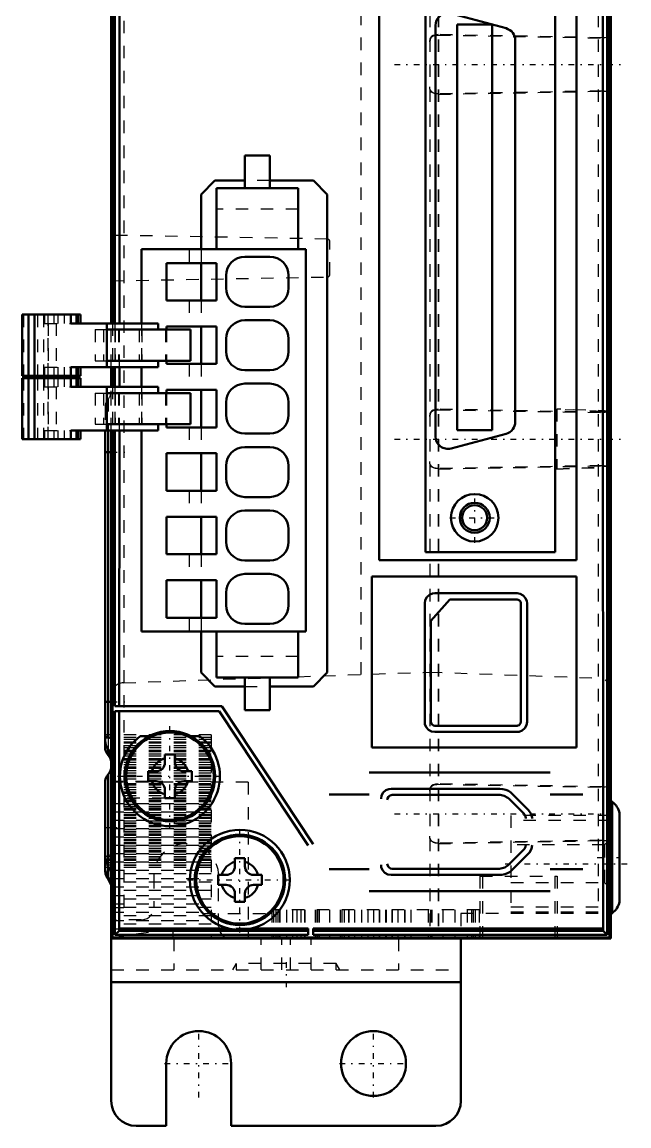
# Model space of a CAD drawing. Header units: millimetres. Extents: x 0 to 218, y 0 to 349.
# Drawn here: x 0 to 48.6, y 169.1 to 257.5 of the extents above; entities that cross this region are included whole.
import ezdxf

# ---------------------------------------------------------------- set-up
doc = ezdxf.new("R2010")
doc.units = ezdxf.units.MM
doc.linetypes.add('Center', pattern=[1.5, 0.45, -0.5, 0.05, -0.5])
doc.linetypes.add('Dashed', pattern=[2, 1, -1])
for name, color, linetype, lineweight in [('AM_4', 7, 'Continuous', 50), ('AM_6', 2, 'Continuous', 35), ('AM_7', 7, 'Center', 25), ('AM_9', 6, 'Dashed', 25)]:
    doc.layers.add(name, color=color, linetype=linetype, lineweight=lineweight)

# ---------------------------------------------------------------- blocks, each defined once
blk = doc.blocks.new('3_MADLN05SF_0_in_MADLN05SF_1100')
at = {"layer": 'AM_4'}
for p, q in [((7.141, 347.115), (7.141, 233.385)), ((7.237, 334.019), (7.237, 233.385)), ((7.437, 333.819), (7.437, 233.385)), ((46.845, 333.819), (46.845, 184.411)), ((47.045, 334.019), (47.045, 184.211)), ((47.141, 184.115), (47.141, 334.115)), ((7.792, 282.328), (7.792, 235.701)), ((46.491, 282.328), (46.491, 235.701)), ((28.601, 214.415), (28.601, 267.915)), ((32.291, 267.845), (32.291, 215.065)), ((42.691, 215.065), (42.691, 267.845)), ((44.401, 267.915), (44.401, 214.415)), ((38.75, 257.011), (34.35, 258.19)), ((34.841, 224.825), (34.841, 257.305)), ((34.841, 257.305), (37.641, 257.305)), ((37.641, 257.305), (37.641, 224.825)), ((33.091, 257.224), (33.091, 224.331)), ((39.491, 225.51), (39.491, 256.045)), ((17.836, 246.815), (17.836, 244.215)), ((19.836, 246.815), (17.836, 246.815)), ((19.836, 246.815), (19.836, 244.215)), ((15.441, 244.815), (14.341, 243.715)), ((17.836, 244.815), (15.441, 244.815)), ((22.111, 244.215), (15.561, 244.215)), ((15.561, 244.215), (15.561, 239.315)), ((23.341, 244.815), (19.836, 244.815)), ((22.111, 244.215), (22.111, 239.315)), ((24.441, 243.715), (23.341, 244.815)), ((14.341, 243.715), (14.341, 239.315)), ((24.441, 205.415), (24.441, 243.715)), ((9.561, 239.315), (9.561, 233.385)), ((22.711, 239.315), (9.561, 239.315)), ((19.836, 238.715), (17.836, 238.715)), ((22.711, 208.715), (22.711, 239.315)), ((11.561, 238.215), (11.561, 235.215)), ((15.561, 238.215), (11.561, 238.215)), ((14.341, 238.215), (14.341, 235.215)), ((15.561, 235.215), (15.561, 238.215)), ((16.336, 237.215), (16.336, 236.215)), ((21.336, 236.215), (21.336, 237.215)), ((7.791, 233.385), (7.792, 235.701)), ((11.561, 235.215), (15.561, 235.215)), ((46.491, 235.701), (46.516, 184.927)), ((17.836, 234.715), (19.836, 234.715)), ((0, 234.085), (0, 229.185)), ((0, 234.085), (4.665, 234.085)), ((0.017, 234.085), (0.017, 229.185)), ((0.506, 234.085), (0.506, 229.185)), ((0.994, 234.085), (0.994, 229.185)), ((3.908, 234.085), (3.908, 233.385)), ((3.908, 233.385), (10.884, 233.385)), ((4.358, 234.085), (4.358, 233.385)), ((4.458, 234.085), (4.458, 233.385)), ((4.665, 233.385), (4.665, 234.085)), ((6.799, 233.385), (6.799, 229.885)), ((10.884, 233.385), (10.884, 232.885)), ((19.836, 233.635), (17.836, 233.635)), ((6.799, 232.885), (13.496, 232.885)), ((11.561, 233.135), (11.561, 232.885)), ((15.561, 233.135), (11.561, 233.135)), ((13.496, 232.885), (13.496, 230.385)), ((13.496, 232.885), (13.496, 230.385)), ((14.341, 233.135), (14.341, 230.135)), ((15.561, 230.135), (15.561, 233.135)), ((16.336, 232.135), (16.336, 231.135)), ((21.336, 231.135), (21.336, 232.135)), ((3.908, 229.885), (10.884, 229.885)), ((3.908, 229.885), (3.908, 229.185)), ((4.358, 229.885), (4.358, 229.185)), ((4.458, 229.885), (4.458, 229.185)), ((4.665, 229.185), (4.665, 229.885)), ((6.799, 230.385), (13.496, 230.385)), ((7.141, 228.305), (7.141, 229.885)), ((7.237, 229.885), (7.237, 228.305)), ((7.437, 229.885), (7.437, 228.305)), ((7.79, 228.305), (7.79, 229.885)), ((9.561, 229.885), (9.561, 228.305)), ((10.884, 230.385), (10.884, 229.885)), ((11.561, 230.385), (11.561, 230.135)), ((11.561, 230.135), (15.561, 230.135)), ((0, 229.185), (4.665, 229.185)), ((0, 229.005), (0, 224.105)), ((0, 229.005), (4.665, 229.005)), ((0.017, 229.005), (0.017, 224.105)), ((0.506, 229.005), (0.506, 224.105)), ((0.994, 229.005), (0.994, 224.105)), ((3.908, 229.005), (3.908, 228.305)), ((4.358, 229.005), (4.358, 228.305)), ((4.458, 229.005), (4.458, 228.305)), ((4.665, 228.305), (4.665, 229.005)), ((17.836, 229.635), (19.836, 229.635)), ((3.908, 228.305), (10.884, 228.305)), ((6.799, 228.305), (6.799, 224.805)), ((10.884, 228.305), (10.884, 227.805)), ((19.836, 228.555), (17.836, 228.555)), ((6.799, 227.805), (13.496, 227.805)), ((11.561, 228.055), (11.561, 227.805)), ((15.561, 228.055), (11.561, 228.055)), ((13.496, 227.805), (13.496, 225.305)), ((13.496, 227.805), (13.496, 225.305)), ((14.341, 228.055), (14.341, 225.055)), ((15.561, 225.055), (15.561, 228.055)), ((16.336, 227.055), (16.336, 226.055)), ((21.336, 226.055), (21.336, 227.055)), ((3.908, 224.805), (10.884, 224.805)), ((3.908, 224.805), (3.908, 224.105)), ((4.358, 224.805), (4.358, 224.105)), ((4.458, 224.805), (4.458, 224.105)), ((4.665, 224.105), (4.665, 224.805)), ((6.641, 199.476), (6.641, 224.805)), ((6.799, 225.305), (13.496, 225.305)), ((6.891, 224.805), (6.891, 200.24)), ((7.141, 224.805), (7.141, 171.115)), ((7.237, 224.805), (7.237, 184.211)), ((7.437, 224.805), (7.437, 202.715)), ((7.778, 202.715), (7.788, 224.805)), ((9.561, 224.805), (9.561, 208.715)), ((10.884, 225.305), (10.884, 224.805)), ((11.561, 225.305), (11.561, 225.055)), ((11.561, 225.055), (15.561, 225.055)), ((17.836, 224.555), (19.836, 224.555)), ((34.35, 223.365), (38.75, 224.544)), ((37.641, 224.825), (34.841, 224.825)), ((0, 224.105), (4.665, 224.105)), ((7.141, 223.065), (6.641, 223.065)), ((11.561, 222.975), (11.561, 219.975)), ((15.561, 222.975), (11.561, 222.975)), ((14.341, 222.975), (14.341, 219.975)), ((15.561, 219.975), (15.561, 222.975)), ((19.836, 223.475), (17.836, 223.475)), ((16.336, 221.975), (16.336, 220.975)), ((21.336, 220.975), (21.336, 221.975)), ((11.561, 219.975), (15.561, 219.975)), ((17.836, 219.475), (19.836, 219.475)), ((19.836, 218.395), (17.836, 218.395)), ((11.561, 217.895), (11.561, 214.895)), ((15.561, 217.895), (11.561, 217.895)), ((14.341, 217.895), (14.341, 214.895)), ((15.561, 214.895), (15.561, 217.895)), ((16.336, 216.895), (16.336, 215.895)), ((21.336, 215.895), (21.336, 216.895)), ((11.561, 214.895), (15.561, 214.895)), ((32.291, 215.065), (42.691, 215.065)), ((17.836, 214.395), (19.836, 214.395)), ((44.401, 214.415), (28.601, 214.415)), ((19.836, 213.315), (17.836, 213.315)), ((28.011, 199.415), (28.011, 213.115)), ((28.011, 213.115), (44.401, 213.115)), ((44.401, 213.115), (44.401, 199.415)), ((11.561, 212.815), (11.561, 209.815)), ((15.561, 212.815), (11.561, 212.815)), ((14.341, 212.815), (14.341, 209.815)), ((15.561, 209.815), (15.561, 212.815)), ((16.336, 211.815), (16.336, 210.815)), ((21.336, 210.815), (21.336, 211.815)), ((32.741, 209.565), (34.241, 211.265)), ((33.041, 211.765), (39.631, 211.765)), ((34.241, 211.265), (39.631, 211.265)), ((32.241, 201.465), (32.241, 210.965)), ((39.931, 210.965), (39.931, 201.465)), ((40.431, 210.965), (40.431, 201.465)), ((11.561, 209.815), (15.561, 209.815)), ((32.741, 201.465), (32.741, 209.565)), ((9.561, 208.715), (22.711, 208.715)), ((14.341, 208.715), (14.341, 205.415)), ((15.561, 208.715), (15.561, 205.015)), ((17.836, 209.315), (19.836, 209.315)), ((22.111, 208.715), (22.111, 205.015)), ((14.341, 205.415), (15.441, 204.315)), ((23.341, 204.315), (24.441, 205.415)), ((15.441, 204.315), (17.836, 204.315)), ((22.111, 205.015), (15.561, 205.015)), ((17.836, 205.015), (17.836, 202.415)), ((19.836, 205.015), (19.836, 202.415)), ((19.836, 204.315), (23.341, 204.315)), ((6.641, 203.065), (7.141, 203.065)), ((7.437, 202.715), (16.001, 202.715)), ((23.301, 191.685), (16.001, 202.715)), ((15.786, 202.315), (7.437, 202.315)), ((7.437, 202.315), (7.437, 184.411)), ((7.766, 184.927), (7.778, 202.315)), ((15.786, 202.315), (22.901, 191.564)), ((19.836, 202.415), (17.836, 202.415)), ((39.631, 201.165), (33.041, 201.165)), ((39.631, 200.665), (33.041, 200.665)), ((6.888, 200.226), (6.641, 200.226)), ((10.17, 200.326), (9.456, 200.326)), ((14.227, 200.326), (13.513, 200.326)), ((6.891, 198.815), (6.891, 199.263)), ((44.401, 199.415), (28.011, 199.415)), ((11.441, 198.865), (11.441, 198.215)), ((11.441, 198.865), (12.241, 198.865)), ((12.241, 198.215), (12.241, 198.865)), ((6.891, 197.265), (6.891, 189.057)), ((10.741, 197.515), (10.091, 197.515)), ((10.091, 196.715), (10.091, 197.515)), ((13.591, 197.515), (12.941, 197.515)), ((13.591, 197.515), (13.591, 196.715)), ((27.791, 197.415), (42.291, 197.415)), ((6.641, 196.603), (6.641, 189.554)), ((10.091, 196.715), (10.741, 196.715)), ((12.941, 196.715), (13.591, 196.715)), ((11.441, 196.015), (11.441, 195.365)), ((12.241, 195.365), (11.441, 195.365)), ((12.241, 195.365), (12.241, 196.015)), ((24.591, 195.665), (27.791, 195.665)), ((29.541, 196.115), (38.261, 196.115)), ((29.641, 195.615), (38.273, 195.615)), ((39.251, 195.705), (40.563, 194.393)), ((42.291, 195.665), (44.891, 195.665)), ((38.98, 195.322), (40.18, 194.122)), ((47.261, 195.07), (47.261, 186.16)), ((47.841, 194.16), (47.841, 187.07)), ((40.18, 191.261), (38.927, 190.008)), ((40.563, 190.936), (39.251, 189.625)), ((17.041, 190.565), (17.041, 189.915)), ((17.041, 190.565), (17.841, 190.565)), ((17.841, 189.915), (17.841, 190.565)), ((16.341, 189.215), (15.691, 189.215)), ((15.691, 188.415), (15.691, 189.215)), ((19.191, 189.215), (18.541, 189.215)), ((19.191, 189.215), (19.191, 188.415)), ((27.791, 189.665), (24.591, 189.665)), ((38.261, 189.215), (29.541, 189.215)), ((38.22, 189.715), (29.641, 189.715)), ((44.891, 189.665), (42.291, 189.665)), ((7.13, 188.35), (7.141, 188.197)), ((15.691, 188.415), (16.341, 188.415)), ((18.541, 188.415), (19.191, 188.415)), ((17.041, 187.715), (17.041, 187.065)), ((17.841, 187.065), (17.841, 187.715)), ((42.291, 187.915), (27.791, 187.915)), ((7.141, 186.615), (7.188, 186.615)), ((7.188, 186.615), (7.188, 184.162)), ((17.841, 187.065), (17.041, 187.065)), ((16.498, 184.927), (7.766, 184.927)), ((22.901, 184.927), (18.385, 184.927)), ((22.901, 184.927), (22.901, 184.411)), ((23.301, 184.411), (23.301, 184.927)), ((46.516, 184.927), (23.301, 184.927)), ((47.141, 184.115), (7.141, 184.115)), ((7.188, 184.162), (7.237, 184.211)), ((35.141, 184.162), (7.188, 184.162)), ((47.045, 184.211), (7.237, 184.211)), ((7.437, 184.411), (7.763, 184.736)), ((22.901, 184.411), (7.437, 184.411)), ((22.901, 184.736), (7.763, 184.736)), ((46.52, 184.736), (23.301, 184.736)), ((46.845, 184.411), (23.301, 184.411)), ((35.141, 184.162), (35.141, 171.115)), ((46.52, 184.736), (46.845, 184.411)), ((47.045, 184.211), (47.141, 184.115)), ((35.141, 180.615), (7.141, 180.615)), ((11.541, 169.115), (11.541, 174.115)), ((16.741, 174.115), (16.741, 169.115)), ((11.541, 169.115), (9.141, 169.115)), ((33.141, 169.115), (16.741, 169.115))]:
    blk.add_line(p, q, dxfattribs=at)
for points in [[(32.241, 210.965), (32.286, 211.229), (32.417, 211.465), (32.617, 211.643), (32.866, 211.745), (33.041, 211.765)], [(39.631, 211.765), (39.896, 211.72), (40.131, 211.589), (40.309, 211.389), (40.412, 211.141), (40.431, 210.965)], [(39.631, 211.265), (39.731, 211.248), (39.819, 211.199), (39.886, 211.124), (39.924, 211.031), (39.931, 210.965)], [(33.041, 200.665), (32.777, 200.71), (32.542, 200.84), (32.363, 201.04), (32.261, 201.289), (32.241, 201.465)], [(33.041, 201.165), (32.942, 201.182), (32.854, 201.23), (32.787, 201.305), (32.749, 201.399), (32.741, 201.465)], [(39.931, 201.465), (39.914, 201.365), (39.865, 201.277), (39.79, 201.21), (39.697, 201.172), (39.631, 201.165)], [(40.431, 201.465), (40.386, 201.2), (40.256, 200.965), (40.055, 200.786), (39.806, 200.684), (39.631, 200.665)], [(6.641, 200.38), (6.662, 200.335), (6.712, 200.3), (6.797, 200.266), (6.891, 200.24)], [(6.891, 199.263), (6.815, 199.373), (6.726, 199.554), (6.668, 199.753), (6.641, 200.02)], [(7.141, 200.108), (7.137, 200.125), (7.105, 200.16), (7.038, 200.195), (6.891, 200.24)], [(6.891, 199.263), (6.978, 199.136), (7.049, 198.995), (7.108, 198.814), (7.138, 198.621), (7.141, 198.537)], [(28.741, 195.315), (28.786, 195.58), (28.917, 195.815), (29.118, 195.993), (29.366, 196.095), (29.541, 196.115)], [(29.241, 195.215), (29.264, 195.347), (29.329, 195.465), (29.429, 195.554), (29.554, 195.605), (29.641, 195.615)], [(38.261, 196.115), (38.493, 196.095), (38.725, 196.036), (38.937, 195.941), (39.135, 195.808), (39.251, 195.705)], [(38.273, 195.615), (38.604, 195.558), (38.897, 195.396), (38.98, 195.322)], [(40.18, 194.122), (40.287, 193.971), (40.338, 193.793), (40.341, 193.733)], [(40.563, 194.393), (40.748, 194.133), (40.835, 193.826), (40.841, 193.721)], [(40.341, 191.65), (40.31, 191.467), (40.221, 191.306), (40.18, 191.261)], [(40.841, 191.608), (40.788, 191.293), (40.633, 191.014), (40.563, 190.936)], [(29.641, 189.715), (29.509, 189.737), (29.392, 189.802), (29.302, 189.902), (29.251, 190.026), (29.241, 190.115)], [(6.641, 189.778), (6.654, 189.602), (6.77, 189.241), (6.805, 189.179), (6.891, 189.057)], [(6.891, 188.872), (6.815, 188.973), (6.673, 189.295), (6.641, 189.554)], [(29.541, 189.215), (29.277, 189.26), (29.042, 189.39), (28.863, 189.59), (28.761, 189.838), (28.741, 190.015)], [(38.927, 190.008), (38.653, 189.813), (38.331, 189.721), (38.22, 189.715)], [(39.251, 189.625), (39.074, 189.475), (38.868, 189.353), (38.651, 189.27), (38.416, 189.223), (38.261, 189.215)], [(7.141, 188.356), (7.091, 188.684), (6.922, 189.018), (6.891, 189.057)], [(6.891, 188.872), (7.063, 188.592), (7.124, 188.383), (7.13, 188.35)], [(7.763, 184.736), (7.763, 184.737), (7.763, 184.74), (7.764, 184.744), (7.764, 184.749), (7.764, 184.756), (7.765, 184.765), (7.765, 184.774), (7.765, 184.785), (7.765, 184.797), (7.765, 184.81), (7.766, 184.824), (7.766, 184.839), (7.766, 184.855), (7.766, 184.871), (7.766, 184.888), (7.766, 184.905), (7.766, 184.922), (7.766, 184.927)], [(46.516, 184.927), (46.516, 184.91), (46.516, 184.893), (46.516, 184.876), (46.516, 184.86), (46.517, 184.844), (46.517, 184.829), (46.517, 184.814), (46.517, 184.801), (46.517, 184.789), (46.518, 184.778), (46.518, 184.768), (46.518, 184.759), (46.518, 184.751), (46.519, 184.745), (46.519, 184.741), (46.519, 184.738), (46.52, 184.736), (46.52, 184.736)]]:
    blk.add_lwpolyline(points, dxfattribs=at)
for centre, radius in [((36.241, 217.815), 1.9), ((36.241, 217.815), 1.2), ((36.241, 217.815), 1), ((11.841, 197.115), 3.62), ((11.841, 197.115), 3.5), ((17.441, 188.815), 4), ((17.441, 188.815), 3.62), ((17.441, 188.815), 3.5), ((28.141, 174.115), 2.6)]:
    blk.add_circle(centre, radius, dxfattribs=at)
for centre, radius, start, end in [((34.091, 257.224), 1, 75, 180), ((38.491, 256.045), 1, 0, 75), ((17.836, 237.215), 1.5, 90, 180), ((19.836, 237.215), 1.5, 0, 90), ((17.836, 236.215), 1.5, 180, 270), ((19.836, 236.215), 1.5, 270, 0), ((17.836, 232.135), 1.5, 90, 180), ((19.836, 232.135), 1.5, 0, 90), ((17.836, 231.135), 1.5, 180, 270), ((19.836, 231.135), 1.5, 270, 0), ((17.836, 227.055), 1.5, 90, 180), ((19.836, 227.055), 1.5, 0, 90), ((17.836, 226.055), 1.5, 180, 270), ((19.836, 226.055), 1.5, 270, 0), ((38.491, 225.51), 1, 285, 0), ((34.091, 224.331), 1, 180, 285), ((17.836, 221.975), 1.5, 90, 180), ((19.836, 221.975), 1.5, 0, 90), ((17.836, 220.975), 1.5, 180, 270), ((19.836, 220.975), 1.5, 270, 0), ((17.836, 216.895), 1.5, 90, 180), ((19.836, 216.895), 1.5, 0, 90), ((17.836, 215.895), 1.5, 180, 270), ((19.836, 215.895), 1.5, 270, 0), ((17.836, 211.815), 1.5, 90, 180), ((19.836, 211.815), 1.5, 0, 90), ((17.836, 210.815), 1.5, 180, 270), ((19.836, 210.815), 1.5, 270, 0), ((11.841, 197.115), 4, 126.60682, 53.39318), ((7.641, 199.476), 1, 180, 221.40962), ((6.141, 198.153), 1, 0, 41.40971), ((11.841, 197.115), 1.5, 105.46601, 164.53399), ((10.741, 198.215), 0.7, 270, 0), ((11.841, 197.115), 1.5, 15.46601, 74.53399), ((12.941, 198.215), 0.7, 180, 270), ((7.641, 196.603), 1, 138.59038, 180), ((6.141, 197.926), 1, 318.59029, 359.91755), ((11.841, 197.115), 1.5, 195.46601, 254.53399), ((10.741, 196.015), 0.7, 0, 90), ((12.941, 196.015), 0.7, 90, 180), ((11.841, 197.115), 1.5, 285.46601, 344.53399), ((47.389, 195.285), 0.25, 188.05319, 239.32695), ((46.371, 193.862), 1.5, 11.42973, 53.5941), ((17.441, 188.815), 1.5, 105.46601, 164.53399), ((17.441, 188.815), 1.5, 15.46601, 74.53399), ((16.341, 189.915), 0.7, 270, 0), ((18.541, 189.915), 0.7, 180, 270), ((17.441, 188.815), 1.5, 195.46601, 254.53399), ((16.341, 187.715), 0.7, 0, 90), ((18.541, 187.715), 0.7, 90, 180), ((17.441, 188.815), 1.5, 285.46601, 344.53399), ((46.371, 187.367), 1.5, 306.4059, 348.57027), ((47.389, 185.945), 0.25, 120.67305, 171.94681), ((14.141, 174.115), 2.6, 0, 180), ((9.141, 171.115), 2, 180, 270), ((33.141, 171.115), 2, 270, 0)]:
    blk.add_arc(centre, radius, start, end, dxfattribs=at)
at = {"layer": 'AM_7'}
for p, q in [((29.816, 254.115), (47.966, 254.115)), ((29.816, 224.115), (47.966, 224.115)), ((6.566, 223.065), (8.216, 223.065)), ((36.241, 215.82), (36.241, 219.81)), ((34.246, 217.815), (38.236, 217.815)), ((6.566, 203.065), (8.216, 203.065)), ((11.841, 192.915), (11.841, 201.315)), ((7.641, 197.115), (16.041, 197.115)), ((29.816, 194.115), (47.966, 194.115)), ((6.566, 193.015), (8.216, 193.015)), ((17.441, 184.615), (17.441, 193.015)), ((38.691, 190.115), (48.591, 190.115)), ((46.056, 190.615), (47.926, 190.615)), ((13.241, 188.815), (21.641, 188.815)), ((21.141, 182.215), (21.141, 180.015)), ((14.141, 171.385), (14.141, 176.845)), ((28.141, 171.385), (28.141, 176.845)), ((11.411, 174.115), (16.871, 174.115)), ((25.411, 174.115), (30.871, 174.115))]:
    blk.add_line(p, q, dxfattribs=at)
at = {"layer": 'AM_9'}
for p, q in [((32.641, 334.115), (32.641, 184.115)), ((33.311, 334.115), (33.311, 184.115)), ((33.341, 334.115), (33.341, 184.115)), ((8.141, 331.615), (8.141, 186.615)), ((46.141, 332.115), (46.141, 186.115)), ((46.472, 326.268), (46.472, 184.115)), ((27.141, 205.263), (27.141, 326.075)), ((46.472, 256.261), (33.311, 256.506)), ((46.472, 256.257), (33.311, 256.5)), ((46.472, 256.254), (33.311, 256.494)), ((33.311, 256.482), (46.472, 256.246)), ((33.311, 256.476), (46.472, 256.242)), ((33.311, 256.47), (46.472, 256.238)), ((32.648, 252.195), (32.641, 252.301)), ((46.472, 251.991), (33.311, 251.759)), ((46.472, 251.987), (33.311, 251.753)), ((46.472, 251.983), (33.311, 251.748)), ((33.311, 251.735), (46.472, 251.975)), ((33.311, 251.729), (46.472, 251.972)), ((33.311, 251.724), (46.472, 251.968)), ((19.836, 244.815), (17.836, 244.815)), ((22.111, 242.536), (15.561, 242.536)), ((24.445, 240.135), (7.141, 240.437)), ((24.641, 237.294), (24.641, 239.935)), ((13.366, 239.315), (13.366, 238.215)), ((14.341, 239.315), (14.341, 238.215)), ((7.141, 236.792), (24.445, 237.094)), ((13.366, 235.215), (13.366, 233.135)), ((14.341, 235.215), (14.341, 233.135)), ((0.118, 234.085), (0.118, 229.185)), ((1.233, 234.085), (1.233, 229.185)), ((1.726, 234.085), (1.726, 229.185)), ((1.807, 234.085), (1.807, 233.385)), ((1.807, 233.385), (3.908, 233.385)), ((2.08, 229.185), (2.08, 234.085)), ((2.08, 233.385), (2.08, 229.885)), ((2.536, 234.085), (2.536, 233.385)), ((2.742, 233.385), (2.742, 229.885)), ((2.865, 234.085), (2.865, 233.385)), ((3.358, 234.085), (3.358, 233.385)), ((4.634, 234.085), (4.634, 233.385)), ((7.141, 229.885), (7.141, 233.385)), ((7.237, 233.385), (7.237, 229.885)), ((7.437, 233.385), (7.437, 229.885)), ((7.79, 229.885), (7.791, 233.385)), ((9.561, 233.385), (9.561, 229.885)), ((5.862, 232.885), (5.862, 230.385)), ((5.862, 232.885), (6.799, 232.885)), ((6.524, 232.885), (6.524, 230.385)), ((7.42, 232.885), (7.42, 230.385)), ((7.464, 232.885), (7.464, 230.385)), ((7.714, 232.885), (7.714, 230.385)), ((9.386, 232.885), (9.386, 230.385)), ((9.584, 232.885), (9.584, 230.385)), ((11.496, 232.885), (11.496, 230.385)), ((11.561, 232.885), (11.561, 230.385)), ((1.807, 229.885), (3.908, 229.885)), ((1.807, 229.885), (1.807, 229.185)), ((2.536, 229.885), (2.536, 229.185)), ((2.865, 229.885), (2.865, 229.185)), ((3.358, 229.885), (3.358, 229.185)), ((4.634, 229.885), (4.634, 229.185)), ((5.862, 230.385), (6.799, 230.385)), ((13.366, 230.135), (13.366, 228.055)), ((14.341, 230.135), (14.341, 228.055)), ((0.118, 229.005), (0.118, 224.105)), ((1.233, 229.005), (1.233, 224.105)), ((1.726, 229.005), (1.726, 224.105)), ((1.807, 229.005), (1.807, 228.305)), ((2.08, 224.105), (2.08, 229.005)), ((2.536, 229.005), (2.536, 228.305)), ((2.865, 229.005), (2.865, 228.305)), ((3.358, 229.005), (3.358, 228.305)), ((4.634, 229.005), (4.634, 228.305)), ((1.807, 228.305), (3.908, 228.305)), ((2.08, 228.305), (2.08, 224.805)), ((2.742, 228.305), (2.742, 224.805)), ((7.141, 224.805), (7.141, 228.305)), ((7.237, 228.305), (7.237, 224.805)), ((7.437, 228.305), (7.437, 224.805)), ((7.788, 224.805), (7.79, 228.305)), ((9.561, 228.305), (9.561, 224.805)), ((5.862, 227.805), (5.862, 225.305)), ((5.862, 227.805), (6.799, 227.805)), ((6.524, 227.805), (6.524, 225.305)), ((6.891, 227.315), (6.891, 224.805)), ((7.42, 227.805), (7.42, 225.305)), ((7.464, 227.805), (7.464, 225.305)), ((7.714, 227.805), (7.714, 225.305)), ((9.386, 227.805), (9.386, 225.305)), ((9.584, 227.805), (9.584, 225.305)), ((11.496, 227.805), (11.496, 225.305)), ((11.561, 227.805), (11.561, 225.305)), ((6.641, 226.653), (6.641, 224.805)), ((46.472, 226.261), (33.311, 226.506)), ((46.472, 226.257), (33.311, 226.5)), ((33.311, 226.476), (46.472, 226.242)), ((33.311, 226.47), (46.472, 226.238)), ((42.821, 226.515), (42.821, 221.714)), ((47.141, 226.365), (42.821, 226.515)), ((46.472, 226.332), (42.821, 226.491)), ((1.807, 224.805), (3.908, 224.805)), ((1.807, 224.805), (1.807, 224.105)), ((2.536, 224.805), (2.536, 224.105)), ((2.865, 224.805), (2.865, 224.105)), ((3.358, 224.805), (3.358, 224.105)), ((4.634, 224.805), (4.634, 224.105)), ((5.862, 225.305), (6.799, 225.305)), ((13.366, 225.055), (13.366, 222.975)), ((14.341, 225.055), (14.341, 222.975)), ((32.648, 222.195), (32.641, 222.301)), ((46.472, 221.991), (33.311, 221.759)), ((46.472, 221.987), (33.311, 221.753)), ((33.311, 221.729), (46.472, 221.972)), ((33.311, 221.724), (46.472, 221.968)), ((42.821, 221.738), (46.472, 221.897)), ((42.821, 221.714), (47.141, 221.865)), ((13.366, 219.975), (13.366, 217.895)), ((14.341, 219.975), (14.341, 217.895)), ((13.366, 214.895), (13.366, 212.815)), ((14.341, 214.895), (14.341, 212.815)), ((13.366, 209.815), (13.366, 208.715)), ((14.341, 209.815), (14.341, 208.715)), ((22.111, 206.693), (15.561, 206.693)), ((8.106, 204.598), (32.641, 205.455)), ((32.641, 205.455), (46.176, 204.982)), ((17.836, 204.315), (19.836, 204.315)), ((15.141, 200.426), (6.641, 200.426)), ((15.141, 200.423), (6.641, 200.423)), ((15.141, 200.226), (6.888, 200.226)), ((6.891, 200.24), (6.891, 199.263)), ((15.141, 200.053), (7.141, 200.053)), ((15.141, 199.856), (7.141, 199.856)), ((15.141, 200.426), (15.141, 184.115)), ((15.141, 199.756), (7.141, 199.756)), ((15.141, 199.753), (7.141, 199.753)), ((15.141, 199.556), (7.141, 199.556)), ((15.141, 199.383), (7.141, 199.383)), ((15.141, 199.186), (7.141, 199.186)), ((15.141, 199.086), (7.141, 199.086)), ((15.141, 199.083), (7.141, 199.083)), ((15.141, 198.886), (7.141, 198.886)), ((15.141, 198.713), (7.141, 198.713)), ((15.141, 198.516), (7.141, 198.516)), ((15.141, 198.416), (7.141, 198.416)), ((15.141, 198.413), (7.141, 198.413)), ((15.141, 198.216), (7.141, 198.216)), ((15.141, 198.043), (7.141, 198.043)), ((15.141, 197.846), (7.141, 197.846)), ((15.141, 197.746), (7.141, 197.746)), ((15.141, 197.743), (7.141, 197.743)), ((15.141, 197.546), (7.141, 197.546)), ((15.141, 197.373), (7.141, 197.373)), ((15.141, 197.176), (7.141, 197.176)), ((15.141, 197.076), (7.141, 197.076)), ((15.141, 197.073), (7.141, 197.073)), ((15.141, 196.876), (7.141, 196.876)), ((10.076, 196.703), (7.141, 196.703)), ((18.111, 196.648), (7.141, 196.648)), ((15.141, 196.506), (7.141, 196.506)), ((15.141, 196.406), (7.141, 196.406)), ((15.141, 196.403), (7.141, 196.403)), ((13.272, 196.703), (10.411, 196.703)), ((15.141, 196.703), (13.606, 196.703)), ((18.111, 196.648), (18.111, 184.115)), ((46.472, 196.261), (33.311, 196.506)), ((46.472, 196.257), (33.311, 196.5)), ((46.472, 196.254), (33.311, 196.494)), ((33.311, 196.482), (46.472, 196.246)), ((33.311, 196.476), (46.472, 196.242)), ((33.311, 196.47), (46.472, 196.238)), ((15.141, 196.206), (7.141, 196.206)), ((15.141, 196.033), (7.141, 196.033)), ((15.141, 195.836), (7.141, 195.836)), ((15.141, 195.736), (7.141, 195.736)), ((15.141, 195.733), (7.141, 195.733)), ((15.141, 195.536), (7.141, 195.536)), ((11.422, 195.363), (7.141, 195.363)), ((15.141, 195.363), (12.26, 195.363)), ((32.641, 195.94), (32.664, 196.12)), ((32.641, 195.928), (32.666, 196.119)), ((32.641, 195.917), (32.669, 196.119)), ((15.141, 195.303), (7.141, 195.303)), ((15.141, 195.166), (7.141, 195.166)), ((15.141, 195.066), (7.141, 195.066)), ((15.141, 195.063), (7.141, 195.063)), ((7.141, 194.929), (15.141, 194.929)), ((15.141, 194.866), (7.141, 194.866)), ((15.141, 194.693), (7.141, 194.693)), ((15.141, 194.634), (7.141, 194.634)), ((15.141, 194.496), (7.141, 194.496)), ((15.141, 194.396), (7.141, 194.396)), ((15.141, 194.393), (7.141, 194.393)), ((7.141, 194.261), (15.141, 194.261)), ((15.141, 194.196), (7.141, 194.196)), ((15.141, 194.023), (7.141, 194.023)), ((15.141, 193.966), (7.141, 193.966)), ((15.141, 193.826), (7.141, 193.826)), ((15.141, 193.726), (7.141, 193.726)), ((15.141, 193.723), (7.141, 193.723)), ((7.141, 193.593), (15.141, 193.593)), ((47.141, 193.98), (39.141, 193.98)), ((39.141, 193.98), (39.141, 186.25)), ((15.141, 193.526), (7.141, 193.526)), ((15.141, 193.353), (7.141, 193.353)), ((15.141, 193.298), (7.141, 193.298)), ((15.141, 193.156), (7.141, 193.156)), ((15.141, 193.056), (7.141, 193.056)), ((15.141, 193.053), (7.141, 193.053)), ((7.141, 192.925), (15.141, 192.925)), ((15.141, 192.856), (7.141, 192.856)), ((47.141, 193.565), (39.141, 193.565)), ((15.141, 192.683), (7.141, 192.683)), ((15.141, 192.63), (7.141, 192.63)), ((15.141, 192.486), (7.141, 192.486)), ((15.141, 192.386), (7.141, 192.386)), ((15.141, 192.383), (7.141, 192.383)), ((7.141, 192.257), (15.141, 192.257)), ((15.141, 192.186), (7.141, 192.186)), ((15.141, 192.013), (7.141, 192.013)), ((15.141, 191.962), (7.141, 191.962)), ((32.648, 192.195), (32.641, 192.301)), ((46.472, 191.991), (33.311, 191.759)), ((46.472, 191.987), (33.311, 191.753)), ((46.472, 191.983), (33.311, 191.748)), ((33.311, 191.735), (46.472, 191.975)), ((33.311, 191.729), (46.472, 191.972)), ((33.311, 191.724), (46.472, 191.968)), ((47.141, 192.115), (46.641, 191.615)), ((15.141, 191.816), (7.141, 191.816)), ((15.141, 191.716), (7.141, 191.716)), ((15.141, 191.713), (7.141, 191.713)), ((7.141, 191.589), (15.141, 191.589)), ((15.141, 191.516), (7.141, 191.516)), ((15.141, 191.343), (7.141, 191.343)), ((15.141, 191.294), (7.141, 191.294)), ((15.141, 191.146), (7.141, 191.146)), ((15.141, 191.046), (7.141, 191.046)), ((15.141, 191.043), (7.141, 191.043)), ((46.641, 191.615), (39.141, 191.615)), ((46.641, 191.615), (46.641, 188.615)), ((15.141, 190.376), (6.641, 190.376)), ((15.141, 190.373), (6.641, 190.373)), ((15.141, 190.176), (6.641, 190.176)), ((15.141, 190.476), (6.681, 190.476)), ((15.141, 190.673), (6.683, 190.673)), ((7.141, 190.921), (15.141, 190.921)), ((15.141, 190.846), (7.141, 190.846)), ((15.141, 190.626), (7.141, 190.626)), ((7.141, 190.253), (15.141, 190.253)), ((15.141, 190.003), (6.641, 190.003)), ((15.141, 189.806), (6.641, 189.806)), ((15.141, 189.958), (7.141, 189.958)), ((7.141, 189.585), (15.141, 189.585)), ((15.141, 189.29), (7.141, 189.29)), ((6.891, 188.872), (6.891, 189.057)), ((7.141, 188.916), (15.141, 188.916)), ((15.141, 188.622), (7.141, 188.622)), ((10.541, 189.115), (10.541, 186.615)), ((15.741, 185.115), (15.741, 189.115)), ((36.661, 189.115), (36.661, 184.115)), ((36.661, 189.115), (42.851, 189.115)), ((36.861, 189.115), (36.861, 184.115)), ((39.141, 188.615), (46.641, 188.615)), ((42.651, 189.115), (42.651, 184.115)), ((42.851, 189.115), (42.851, 184.115)), ((46.641, 188.615), (47.141, 188.115)), ((7.141, 188.248), (15.141, 188.248)), ((15.141, 187.954), (7.141, 187.954)), ((7.141, 187.58), (15.141, 187.58)), ((15.141, 187.286), (7.141, 187.286)), ((7.141, 186.912), (15.141, 186.912)), ((15.141, 186.618), (7.141, 186.618)), ((7.188, 186.615), (8.141, 186.615)), ((39.141, 186.665), (47.141, 186.665)), ((7.141, 186.244), (15.141, 186.244)), ((15.141, 185.95), (7.141, 185.95)), ((14.481, 186.124), (20.401, 186.124)), ((36.601, 186.415), (20.011, 186.415)), ((20.011, 186.415), (20.011, 184.115)), ((20.131, 186.415), (20.131, 184.115)), ((20.311, 186.415), (20.311, 184.115)), ((20.481, 186.415), (20.481, 184.115)), ((20.623, 186.415), (20.623, 184.115)), ((20.651, 186.415), (20.651, 184.115)), ((21.171, 186.415), (21.171, 184.115)), ((21.651, 186.415), (21.651, 184.115)), ((22.011, 186.415), (22.011, 184.115)), ((22.311, 186.415), (22.311, 184.115)), ((22.611, 186.415), (22.611, 184.115)), ((22.651, 186.415), (22.651, 184.115)), ((23.481, 186.415), (23.481, 184.115)), ((23.611, 186.415), (23.611, 184.115)), ((23.651, 186.415), (23.651, 184.115)), ((23.781, 186.415), (23.781, 184.115)), ((24.611, 186.415), (24.611, 184.115)), ((25.481, 186.415), (25.481, 184.115)), ((25.611, 186.415), (25.611, 184.115)), ((25.781, 186.415), (25.781, 184.115)), ((26.14, 186.415), (26.14, 184.115)), ((26.171, 186.415), (26.171, 184.115)), ((26.631, 186.415), (26.631, 184.115)), ((27.181, 186.415), (27.181, 184.115)), ((27.681, 186.415), (27.681, 184.115)), ((28.14, 186.415), (28.14, 184.115)), ((28.601, 186.415), (28.601, 184.115)), ((28.631, 186.415), (28.631, 184.115)), ((29.101, 186.415), (29.101, 184.115)), ((29.141, 186.415), (29.141, 184.115)), ((29.611, 186.415), (29.611, 184.115)), ((29.641, 186.415), (29.641, 184.115)), ((30.093, 186.415), (30.093, 184.115)), ((30.611, 186.415), (30.611, 184.115)), ((30.641, 186.415), (30.641, 184.115)), ((31.141, 186.415), (31.141, 184.115)), ((32.521, 186.415), (32.521, 184.115)), ((32.691, 186.415), (32.691, 184.115)), ((32.821, 186.415), (32.821, 184.115)), ((33.691, 186.415), (33.691, 184.115)), ((34.651, 186.415), (34.651, 184.115)), ((35.141, 186.115), (35.141, 184.162)), ((46.141, 186.115), (35.141, 186.115)), ((35.651, 186.415), (35.651, 184.115)), ((35.991, 186.415), (35.991, 184.115)), ((36.11, 186.415), (36.11, 184.115)), ((36.291, 186.415), (36.291, 184.115)), ((36.601, 186.415), (36.601, 184.115)), ((39.141, 186.25), (47.141, 186.25)), ((9.541, 185.615), (7.141, 185.615)), ((7.141, 185.576), (15.141, 185.576)), ((15.141, 185.282), (7.141, 185.282)), ((7.141, 184.908), (12.091, 184.908)), ((12.091, 184.908), (7.141, 184.168)), ((12.091, 184.115), (12.091, 184.908)), ((18.111, 184.916), (15.141, 184.916)), ((18.385, 184.927), (16.498, 184.927)), ((12.141, 184.115), (12.141, 181.615)), ((19.141, 181.615), (19.141, 184.115)), ((20.791, 181.615), (20.791, 184.115)), ((21.491, 181.615), (21.491, 184.115)), ((23.141, 181.615), (23.141, 184.115)), ((30.141, 184.115), (30.141, 181.615)), ((17.141, 182.115), (16.841, 181.615)), ((17.141, 182.115), (17.141, 181.615)), ((25.141, 182.115), (17.141, 182.115)), ((25.141, 181.615), (25.141, 182.115)), ((25.441, 181.615), (25.141, 182.115)), ((7.141, 181.615), (35.141, 181.615))]:
    blk.add_line(p, q, dxfattribs=at)
for points in [[(33.311, 256.506), (33.107, 256.491), (32.928, 256.442), (32.788, 256.357), (32.691, 256.23), (32.641, 255.987)], [(33.311, 256.5), (33.107, 256.486), (32.929, 256.436), (32.789, 256.351), (32.692, 256.223), (32.641, 255.976)], [(33.311, 256.494), (33.108, 256.48), (32.93, 256.43), (32.79, 256.344), (32.692, 256.216), (32.641, 255.965)], [(32.641, 255.94), (32.687, 256.186), (32.798, 256.335), (32.987, 256.437), (33.087, 256.463)], [(32.641, 255.928), (32.687, 256.176), (32.797, 256.327), (32.986, 256.431), (33.087, 256.457)], [(32.641, 255.917), (32.686, 256.166), (32.796, 256.319), (32.986, 256.424), (33.087, 256.451)], [(33.087, 256.463), (33.199, 256.478), (33.311, 256.482)], [(33.087, 256.457), (33.198, 256.472), (33.311, 256.476)], [(33.087, 256.451), (33.197, 256.466), (33.311, 256.47)], [(46.472, 256.257), (46.693, 256.265), (46.888, 256.293), (47.039, 256.328), (47.127, 256.356), (47.141, 256.364)], [(46.472, 256.261), (46.694, 256.268), (46.888, 256.295), (47.039, 256.33), (47.127, 256.357), (47.141, 256.364)], [(47.141, 256.363), (47.103, 256.343), (46.994, 256.309), (46.82, 256.271), (46.6, 256.247), (46.472, 256.246)], [(47.141, 256.362), (47.103, 256.342), (46.994, 256.306), (46.82, 256.268), (46.599, 256.244), (46.472, 256.242)], [(47.141, 256.362), (47.103, 256.34), (46.994, 256.304), (46.82, 256.264), (46.599, 256.24), (46.472, 256.238)], [(33.09, 251.778), (32.933, 251.826), (32.794, 251.913), (32.695, 252.044), (32.654, 252.172), (32.641, 252.312)], [(33.09, 251.772), (32.932, 251.819), (32.793, 251.906), (32.694, 252.036), (32.661, 252.131)], [(46.472, 251.991), (46.692, 251.982), (46.885, 251.952), (47.037, 251.913), (47.126, 251.879), (47.141, 251.867)], [(46.472, 251.987), (46.692, 251.979), (46.886, 251.949), (47.037, 251.91), (47.126, 251.878), (47.141, 251.867)], [(46.472, 251.983), (46.693, 251.975), (46.886, 251.946), (47.038, 251.908), (47.126, 251.877), (47.141, 251.867)], [(47.141, 251.866), (47.103, 251.883), (46.994, 251.915), (46.821, 251.951), (46.601, 251.974), (46.472, 251.975)], [(47.141, 251.865), (47.103, 251.882), (46.994, 251.913), (46.822, 251.948), (46.602, 251.97), (46.472, 251.972)], [(47.141, 251.865), (47.103, 251.88), (46.994, 251.911), (46.822, 251.945), (46.602, 251.967), (46.472, 251.968)], [(33.311, 251.759), (33.109, 251.774), (33.09, 251.778)], [(33.311, 251.753), (33.109, 251.768), (33.09, 251.772)], [(33.311, 226.506), (33.107, 226.491), (32.928, 226.442), (32.788, 226.357), (32.691, 226.23), (32.641, 225.987)], [(33.311, 226.5), (33.107, 226.486), (32.929, 226.436), (32.789, 226.351), (32.692, 226.223), (32.641, 225.976)], [(32.641, 225.928), (32.687, 226.176), (32.797, 226.327), (32.986, 226.431), (33.087, 226.457)], [(32.641, 225.917), (32.686, 226.166), (32.796, 226.319), (32.986, 226.424), (33.087, 226.451)], [(33.087, 226.457), (33.198, 226.472), (33.311, 226.476)], [(33.087, 226.451), (33.197, 226.466), (33.311, 226.47)], [(46.472, 226.257), (46.693, 226.265), (46.888, 226.293), (47.039, 226.328), (47.127, 226.356), (47.141, 226.364)], [(46.472, 226.261), (46.694, 226.268), (46.888, 226.295), (47.039, 226.33), (47.127, 226.357), (47.141, 226.364)], [(47.141, 226.362), (47.103, 226.342), (46.994, 226.306), (46.82, 226.268), (46.599, 226.244), (46.472, 226.242)], [(47.141, 226.362), (47.103, 226.34), (46.994, 226.304), (46.82, 226.264), (46.599, 226.24), (46.472, 226.238)], [(46.472, 226.332), (46.697, 226.313), (46.892, 226.273), (47.037, 226.209), (47.121, 226.114), (47.141, 226.018)], [(33.311, 221.759), (33.109, 221.774), (32.933, 221.826), (32.794, 221.913), (32.695, 222.044), (32.654, 222.172), (32.641, 222.312)], [(33.311, 221.753), (33.109, 221.768), (32.932, 221.819), (32.793, 221.906), (32.694, 222.036), (32.661, 222.131)], [(47.141, 222.211), (47.1, 222.08), (46.971, 221.984), (46.784, 221.93), (46.566, 221.903), (46.472, 221.897)], [(46.472, 221.991), (46.692, 221.982), (46.885, 221.952), (47.037, 221.913), (47.126, 221.879), (47.141, 221.867)], [(46.472, 221.987), (46.692, 221.979), (46.886, 221.949), (47.037, 221.91), (47.126, 221.878), (47.141, 221.867)], [(47.141, 221.865), (47.103, 221.882), (46.994, 221.913), (46.822, 221.948), (46.602, 221.97), (46.472, 221.972)], [(47.141, 221.865), (47.103, 221.88), (46.994, 221.911), (46.822, 221.945), (46.602, 221.967), (46.472, 221.968)], [(33.311, 196.506), (33.107, 196.491), (32.928, 196.442), (32.788, 196.357), (32.691, 196.23), (32.641, 195.987)], [(33.311, 196.5), (33.107, 196.486), (32.929, 196.436), (32.789, 196.351), (32.692, 196.223), (32.641, 195.976)], [(33.311, 196.494), (33.108, 196.48), (32.93, 196.43), (32.79, 196.344), (32.692, 196.216), (32.641, 195.965)], [(32.664, 196.12), (32.687, 196.186), (32.798, 196.335), (32.987, 196.437), (33.199, 196.478), (33.311, 196.482)], [(32.666, 196.119), (32.687, 196.176), (32.797, 196.327), (32.986, 196.431), (33.198, 196.472), (33.311, 196.476)], [(32.669, 196.119), (32.686, 196.166), (32.796, 196.319), (32.986, 196.424), (33.197, 196.466), (33.311, 196.47)], [(46.472, 196.257), (46.693, 196.265), (46.888, 196.293), (47.039, 196.328), (47.127, 196.356), (47.141, 196.364)], [(46.472, 196.261), (46.694, 196.268), (46.888, 196.295), (47.039, 196.33), (47.127, 196.357), (47.141, 196.364)], [(47.141, 196.363), (47.103, 196.343), (46.994, 196.309), (46.82, 196.271), (46.6, 196.247), (46.472, 196.246)], [(47.141, 196.362), (47.103, 196.342), (46.994, 196.306), (46.82, 196.268), (46.599, 196.244), (46.472, 196.242)], [(47.141, 196.362), (47.103, 196.34), (46.994, 196.304), (46.82, 196.264), (46.599, 196.24), (46.472, 196.238)], [(33.311, 191.759), (33.109, 191.774), (32.933, 191.826), (32.794, 191.913), (32.695, 192.044), (32.654, 192.172), (32.641, 192.312)], [(33.311, 191.753), (33.109, 191.768), (32.932, 191.819), (32.793, 191.906), (32.694, 192.036), (32.661, 192.131)], [(46.472, 191.991), (46.692, 191.982), (46.885, 191.952), (47.037, 191.913), (47.126, 191.879), (47.141, 191.867)], [(46.472, 191.987), (46.692, 191.979), (46.886, 191.949), (47.037, 191.91), (47.126, 191.878), (47.141, 191.867)], [(46.472, 191.983), (46.693, 191.975), (46.886, 191.946), (47.038, 191.908), (47.126, 191.877), (47.141, 191.867)], [(47.141, 191.866), (47.103, 191.883), (46.994, 191.915), (46.821, 191.951), (46.601, 191.974), (46.472, 191.975)], [(47.141, 191.865), (47.103, 191.882), (46.994, 191.913), (46.822, 191.948), (46.602, 191.97), (46.472, 191.972)], [(47.141, 191.865), (47.103, 191.88), (46.994, 191.911), (46.822, 191.945), (46.602, 191.967), (46.472, 191.968)], [(6.683, 190.673), (6.673, 190.652), (6.669, 190.611), (6.671, 190.557), (6.678, 190.494), (6.681, 190.476)], [(6.681, 190.476), (6.814, 190.066), (6.891, 189.927)], [(6.891, 190.765), (6.775, 190.726), (6.696, 190.683), (6.683, 190.673)], [(6.891, 190.765), (7.01, 190.803), (7.094, 190.845), (7.141, 190.911)], [(7.141, 189.067), (7.098, 189.433), (7.017, 189.684), (6.892, 189.925), (6.891, 189.927)]]:
    blk.add_lwpolyline(points, dxfattribs=at)
for centre, radius, start, end in [((24.441, 239.935), 0.2, 0, 89), ((24.441, 237.294), 0.2, 271, 0), ((7.641, 226.653), 1, 138.59038, 180), ((6.141, 227.976), 1, 318.59029, 359.91755), ((8.141, 203.598), 1, 92, 180), ((46.141, 203.983), 1, 0, 88), ((13.141, 189.115), 2.6, 0, 180), ((9.541, 186.615), 1, 270, 0), ((16.741, 185.115), 1, 180, 270)]:
    blk.add_arc(centre, radius, start, end, dxfattribs=at)
at = {"layer": 'AM_6', "flags": 8}
for tag, p in [('NN', (53.591, 349.115)), ('NT', (53.591, 348.615)), ('NB', (53.591, 348.115)), ('NBSYN', (53.591, 347.615)), ('LINA', (53.591, 347.115)), ('CNSORDERNO', (53.591, 346.615)), ('F', (53.591, 346.115)), ('MC', (53.591, 345.615)), ('PSV', (53.591, 345.115)), ('ES', (53.591, 344.615)), ('COMPANY', (53.591, 344.115))]:
    blk.add_attdef(tag, p, '', height=0.5, dxfattribs=at)
blk = doc.blocks.new('1_MADLN05SF_1100')
blk.add_blockref('3_MADLN05SF_0_in_MADLN05SF_1100', (0, 0))
at = {"layer": 'AM_6', "flags": 8}
for tag, p in [('NN', (222.706, 349.115)), ('NT', (222.706, 348.615)), ('NB', (222.706, 348.115)), ('NBSYN', (222.706, 347.615)), ('LINA', (222.706, 347.115)), ('CNSORDERNO', (222.706, 346.615)), ('F', (222.706, 346.115)), ('MC', (222.706, 345.615)), ('PSV', (222.706, 345.115)), ('ES', (222.706, 344.615)), ('COMPANY', (222.706, 344.115))]:
    blk.add_attdef(tag, p, '', height=0.5, dxfattribs=at)

msp = doc.modelspace()

# ---------------------------------------------------------------- block references
msp.add_blockref('1_MADLN05SF_1100', (0, 0))

doc.saveas('drawing.dxf')
